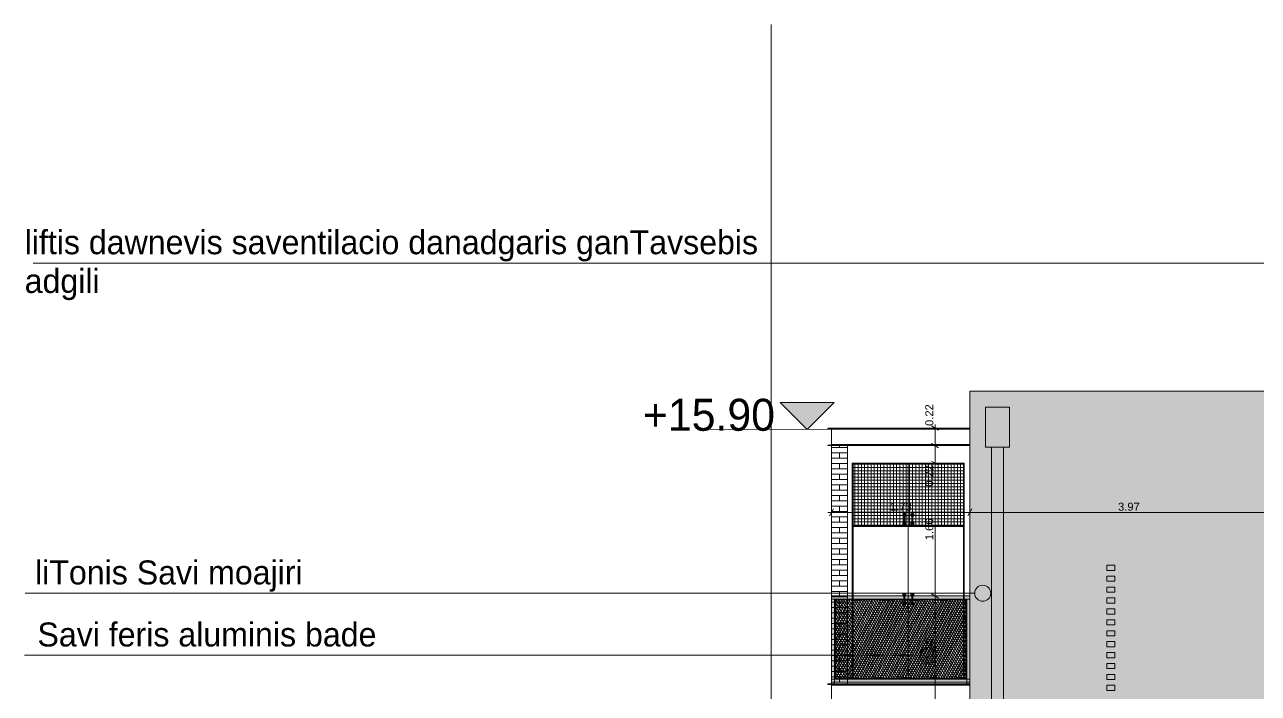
# Model space of a CAD drawing. Header units: millimetres. Extents: x 475206255 to 476720147, y 4620882299 to 4621447368.
# Drawn here: x 475412559 to 475427976, y 4621093129 to 4621101491 of the extents above; entities that cross this region are included whole.
import ezdxf

# ---------------------------------------------------------------- set-up
doc = ezdxf.new("R2010")
doc.units = ezdxf.units.MM
doc.header["$MEASUREMENT"] = 0
doc.set_wipeout_variables(frame=1)
doc.linetypes.add('Wipeout_Contour', pattern=[1000, 0, -1000])
for name, color, linetype, lineweight in [('0_Pen_No__1_Pen_No__250', 7, 'Continuous', 0), ('0_Pen_No__250_Pen_No__142', 142, 'Continuous', 0), ('Annotation - Text_Pen_No__7_Pen_No__7_Pen_No__142', 142, 'Continuous', 0), ('Dimensioning - General_Pen_No__142', 142, 'Continuous', 0), ('New_2D Drafting - General_Pen_No__250', 7, 'Continuous', 0), ('New_2D Drafting - General_Pen_No__30_Pen_No__9_Pen_No__9_Pen_No__253', 252, 'Continuous', 0), ('New_2D Drafting - General_Pen_No__30_Pen_No__9_Pen_No__9_Pen_No__255', 255, 'Continuous', 0), ('New_2D Drafting - General_Pen_No__30_Pen_No__9_Pen_No__9_Pen_No__7', 7, 'Continuous', 0), ('New_2D Drafting - General_Pen_No__4', 7, 'Continuous', 0), ('New_2D Drafting - General_Pen_No__7', 7, 'Continuous', 0), ('New_reg_nak_Pen_No__7', 7, 'Continuous', 0), ('New_Structural - Bearing_Pen_No__1', 1, 'Continuous', 0), ('New_Structural - Bearing_Pen_No__250', 7, 'Continuous', 0), ('Structural - Bearing_Pen_No__7', 7, 'Continuous', 0), ('zoma_Pen_No__1_Pen_No__142', 142, 'Continuous', 0), ('zoma_Pen_No__5_Pen_No__142', 142, 'Continuous', 0)]:
    doc.layers.add(name, color=color, linetype=linetype, lineweight=lineweight)
for name, color, linetype in [('Dimensioning - General', 7, 'Continuous'), ('New_2D Drafting - General_Pen_No__30_Pen_No__9_Pen_No__9', 7, 'Continuous'), ('zoma_Pen_No__5', 7, 'Continuous')]:
    doc.layers.add(name, color=color, linetype=linetype)
doc.layers.add('New_2D Drafting - General_Pen_No__254', color=7, linetype='Continuous', lineweight=0, true_color=0xcccccc)
doc.layers.add('New_2D Drafting - General_Pen_No__30_Pen_No__9_Pen_No__9_Pen_No__254', color=7, linetype='Continuous', lineweight=0, true_color=0xcccccc)
doc.styles.add('GENERATED_STYLE_2', font='arial.ttf')
doc.styles.add('GENERATED_STYLE_4', font='ACADMTAV.TTF')
doc.dimstyles.new('GENERATED_STYLE__1', dxfattribs={"dimtxt": 100, "dimasz": 68.640772, "dimexe": 0.18, "dimexo": 0.0625, "dimgap": 0, "dimtad": 1, "dimlfac": 0.001, "dimzin": 0, "dimdsep": 46, "dimtxsty": 'GENERATED_STYLE_2', "dimblk": 'ARROWHEAD_2', "dimblk1": 'ARROWHEAD_2', "dimblk2": 'ARROWHEAD_2', "dimcen": 0.09, "dimse1": 1, "dimse2": 1, "dimclrd": 142, "dimclre": 142, "dimclrt": 142, "dimadec": 0, "dimazin": 0, "dimtfac": 1, "dimtdec": 4, "dimtmove": 0, "dimatfit": 3, "dimfxl": 1, "dimtolj": 1, "dimtzin": 0, "dimarcsym": 0})
doc.dimstyles.new('GENERATED_STYLE__18', dxfattribs={"dimtxt": 100, "dimasz": 68.640772, "dimexe": 0.18, "dimexo": 0.0625, "dimgap": 0, "dimtad": 1, "dimtih": 1, "dimtoh": 1, "dimlfac": 0.001, "dimzin": 0, "dimdsep": 46, "dimtxsty": 'GENERATED_STYLE_2', "dimblk": 'ARROWHEAD_2', "dimblk1": 'ARROWHEAD_2', "dimblk2": 'ARROWHEAD_2', "dimcen": 0.09, "dimse1": 1, "dimse2": 1, "dimclrd": 142, "dimclre": 142, "dimclrt": 142, "dimadec": 0, "dimazin": 0, "dimtfac": 1, "dimtdec": 4, "dimtmove": 0, "dimatfit": 3, "dimfxl": 1, "dimtolj": 1, "dimtzin": 0, "dimarcsym": 0})

# ---------------------------------------------------------------- blocks, each defined once
blk = doc.blocks.new('Line_23', base_point=(475435412, 4621098509))
at = {"layer": 'zoma_Pen_No__5_Pen_No__142', "color": 142, "linetype": 'Continuous', "lineweight": 0}
blk.add_line((475435312, 4621098509), (475412667, 4621098509), dxfattribs=at)
blk = doc.blocks.new('Line_24', base_point=(475424532, 4621094381))
at = {"layer": 'zoma_Pen_No__5_Pen_No__142', "linetype": 'Continuous', "lineweight": 0}
blk.add_hatch(color=142, dxfattribs=at).paths.add_polyline_path([(475424432, 4621094381), (475424439, 4621094343), (475424461, 4621094310), (475424493, 4621094289), (475424532, 4621094281), (475424570, 4621094289), (475424602, 4621094310), (475424624, 4621094343), (475424632, 4621094381), (475424624, 4621094419), (475424602, 4621094452), (475424570, 4621094474), (475424532, 4621094481), (475424493, 4621094474), (475424461, 4621094452), (475424439, 4621094419)])
at = {"layer": 'zoma_Pen_No__5_Pen_No__142', "color": 142, "linetype": 'Continuous', "lineweight": 0}
blk.add_line((475424432, 4621094381), (475412565, 4621094381), dxfattribs=at)
blk.add_circle((475424532, 4621094381), 100, dxfattribs=at)
blk = doc.blocks.new('Line_25', base_point=(475423853, 4621093605))
at = {"layer": 'zoma_Pen_No__5_Pen_No__142', "linetype": 'Continuous', "lineweight": 0}
blk.add_hatch(color=142, dxfattribs=at).paths.add_polyline_path([(475423753, 4621093605), (475423760, 4621093566), (475423782, 4621093534), (475423814, 4621093512), (475423853, 4621093505), (475423891, 4621093512), (475423923, 4621093534), (475423945, 4621093566), (475423953, 4621093605), (475423945, 4621093643), (475423923, 4621093675), (475423891, 4621093697), (475423853, 4621093705), (475423814, 4621093697), (475423782, 4621093675), (475423760, 4621093643)])
at = {"layer": 'zoma_Pen_No__5_Pen_No__142', "color": 142, "linetype": 'Continuous', "lineweight": 0}
blk.add_line((475423753, 4621093605), (475412559, 4621093605), dxfattribs=at)
blk.add_circle((475423853, 4621093605), 100, dxfattribs=at)
blk = doc.blocks.new('*D2088', base_point=(475826096, 4621095193))
at = {"layer": 'Dimensioning - General_Pen_No__142', "color": 142, "linetype": 'Continuous', "lineweight": 0, "transparency": 16777216}
for p, q in [((475424371, 4621095460), (475424371, 4621095325)), ((475428342, 4621095460), (475428342, 4621095325)), ((475424345, 4621095347), (475424397, 4621095438)), ((475428342, 4621095392), (475424371, 4621095392)), ((475428316, 4621095347), (475428368, 4621095438))]:
    blk.add_line(p, q, dxfattribs=at)
at = {"layer": 'Dimensioning - General_Pen_No__142', "color": 142, "lineweight": 0, "transparency": 16777216, "insert": (475426223, 4621095412), "char_height": 100, "attachment_point": 7, "style": 'GENERATED_STYLE_2'}
blk.add_mtext('\\A1;{\\pql;\\fArial|b0|i0|c204|p0;\\W1.000000;3.97}', dxfattribs=at)
blk = doc.blocks.new('ARROWHEAD_2')
at = {"color": 0, "linetype": 'Continuous', "lineweight": 0}
for p, q in [((0, 0), (-1, 0)), ((-0.38, -0.66), (0.38, 0.66))]:
    blk.add_line(p, q, dxfattribs=at)
blk = doc.blocks.new('*D2089', base_point=(475826096, 4621095193))
at = {"layer": 'Dimensioning - General_Pen_No__142', "color": 142, "linetype": 'Continuous', "lineweight": 0, "transparency": 16777216}
for p, q in [((475422642, 4621095460), (475422642, 4621095325)), ((475424371, 4621095460), (475424371, 4621095325)), ((475422642, 4621095392), (475422598, 4621095392)), ((475422668, 4621095438), (475422616, 4621095347)), ((475424371, 4621095392), (475422642, 4621095392)), ((475424345, 4621095347), (475424397, 4621095438))]:
    blk.add_line(p, q, dxfattribs=at)
at = {"layer": 'Dimensioning - General_Pen_No__142', "color": 142, "lineweight": 0, "transparency": 16777216, "insert": (475423373, 4621095412), "char_height": 100, "attachment_point": 7, "style": 'GENERATED_STYLE_2'}
blk.add_mtext('\\A1;{\\pql;\\fArial|b0|i0|c204|p0;\\W1.000000;1.73}', dxfattribs=at)
blk = doc.blocks.new('*D2096', base_point=(475826096, 4621095193))
at = {"layer": 'Dimensioning - General_Pen_No__142', "color": 142, "linetype": 'Continuous', "lineweight": 0, "transparency": 16777216}
for p, q in [((475424397, 4621084968), (475424345, 4621084878)), ((475424371, 4621084991), (475424371, 4621084856)), ((475428316, 4621084878), (475428368, 4621084968)), ((475428342, 4621084991), (475428342, 4621084856)), ((475424371, 4621084923), (475424327, 4621084923)), ((475428342, 4621084923), (475424371, 4621084923))]:
    blk.add_line(p, q, dxfattribs=at)
at = {"layer": 'Dimensioning - General_Pen_No__142', "color": 142, "lineweight": 0, "transparency": 16777216, "insert": (475426223, 4621084943), "char_height": 100, "attachment_point": 7, "style": 'GENERATED_STYLE_2'}
blk.add_mtext('\\A1;{\\pql;\\fArial|b0|i0|c204|p0;\\W1.000000;3.97}', dxfattribs=at)
blk = doc.blocks.new('*D2120', base_point=(475826096, 4621095193))
at = {"layer": 'Dimensioning - General_Pen_No__142', "color": 142, "linetype": 'Continuous', "lineweight": 0, "transparency": 16777216}
for p, q in [((475423891, 4621094373), (475423981, 4621094321)), ((475424004, 4621094347), (475423868, 4621094347)), ((475423936, 4621093027), (475423936, 4621094347)), ((475424004, 4621093027), (475423868, 4621093027)), ((475423891, 4621093053), (475423981, 4621093001))]:
    blk.add_line(p, q, dxfattribs=at)
at = {"layer": 'Dimensioning - General_Pen_No__142', "color": 142, "lineweight": 0, "transparency": 16777216, "insert": (475423916, 4621093554), "char_height": 100, "attachment_point": 7, "rotation": 90, "style": 'GENERATED_STYLE_2'}
blk.add_mtext('\\A1;{\\pql;\\fArial|b0|i0|c204|p0;\\W1.000000;1.32}', dxfattribs=at)
blk = doc.blocks.new('*D2121', base_point=(475826096, 4621095193))
at = {"layer": 'Dimensioning - General_Pen_No__142', "color": 142, "linetype": 'Continuous', "lineweight": 0, "transparency": 16777216}
for p, q in [((475423891, 4621096033), (475423981, 4621095981)), ((475423936, 4621094347), (475423936, 4621096007)), ((475423891, 4621094373), (475423981, 4621094321)), ((475424004, 4621094347), (475423868, 4621094347))]:
    blk.add_line(p, q, dxfattribs=at)
at = {"layer": 'Dimensioning - General_Pen_No__142', "color": 142, "lineweight": 0, "transparency": 16777216, "char_height": 100, "attachment_point": 7, "rotation": 90, "style": 'GENERATED_STYLE_2'}
for s, insert in [('\\A1;{\\pql;\\fArial|b0|i0|c204|p0;\\W1.000000;0.22}', (475423916, 4621095714)), ('\\A1;{\\pql;\\fArial|b0|i0|c204|p0;\\W1.000000;1.66}', (475423916, 4621095044))]:
    blk.add_mtext(s, dxfattribs=dict(at, insert=insert))
blk = doc.blocks.new('*D2122', base_point=(475826096, 4621095193))
at = {"layer": 'Dimensioning - General_Pen_No__142', "color": 142, "linetype": 'Continuous', "lineweight": 0, "transparency": 16777216}
for p, q in [((475424004, 4621096227), (475423868, 4621096227)), ((475423891, 4621096253), (475423981, 4621096201)), ((475423936, 4621096007), (475423936, 4621096227)), ((475424004, 4621096007), (475423868, 4621096007)), ((475423891, 4621096033), (475423981, 4621095981)), ((475423936, 4621094347), (475423936, 4621096007))]:
    blk.add_line(p, q, dxfattribs=at)
blk = doc.blocks.new('*D2123', base_point=(475826096, 4621095193))
at = {"layer": 'Dimensioning - General_Pen_No__142', "color": 142, "linetype": 'Continuous', "lineweight": 0, "transparency": 16777216}
for p, q in [((475424004, 4621096447), (475423868, 4621096447)), ((475423981, 4621096421), (475423891, 4621096473)), ((475423936, 4621096447), (475423936, 4621096491)), ((475423936, 4621096227), (475423936, 4621096447)), ((475424004, 4621096227), (475423868, 4621096227)), ((475423891, 4621096253), (475423981, 4621096201))]:
    blk.add_line(p, q, dxfattribs=at)
at = {"layer": 'Dimensioning - General_Pen_No__142', "color": 142, "lineweight": 0, "transparency": 16777216, "insert": (475423916, 4621096473), "char_height": 100, "attachment_point": 7, "rotation": 90, "style": 'GENERATED_STYLE_2'}
blk.add_mtext('\\A1;{\\pql;\\fArial|b0|i0|c204|p0;\\W1.000000;0.22}', dxfattribs=at)

msp = doc.modelspace()

# ---------------------------------------------------------------- hatches: boundary and pattern name
at = {"layer": '0_Pen_No__250_Pen_No__142', "linetype": 'Continuous', "lineweight": 0}
msp.add_hatch(color=142, dxfattribs=at).paths.add_polyline_path([(475422338.28, 4621096430.53), (475422000.751, 4621096768.224), (475422675.973, 4621096768.059)])
at = {"layer": 'New_2D Drafting - General_Pen_No__254', "linetype": 'Continuous', "lineweight": 0, "true_color": 0xcccccc}
h = msp.add_hatch(dxfattribs=at)
h.set_pattern_fill('GRID_100X100', color=254, style=0, pattern_type=2)
h.set_pattern_definition([(0, (475826095.757, 4621095193.19), (0, 40), []), (90, (475826095.757, 4621095193.19), (-40, 0), [])])
h.paths.add_polyline_path([(475424301.681, 4621095227.057), (475422901.681, 4621095227.057), (475422901.681, 4621096007.057), (475424301.681, 4621096007.057)])
at = {"layer": 'New_2D Drafting - General_Pen_No__30_Pen_No__9_Pen_No__9_Pen_No__254', "linetype": 'Continuous', "lineweight": 0, "true_color": 0xcccccc}
h = msp.add_hatch(dxfattribs=at)
h.set_pattern_fill('BRICK___RUNNING_BOND', color=254, style=0, pattern_type=2)
h.set_pattern_definition([(0, (475432041.68, 4621091916.26), (0, 66.64), []), (90, (475432041.68, 4621091916.26), (-244.8, 0), [66.64, -66.64]), (90, (475432164.08, 4621091982.9), (-244.8, 0), [66.64, -66.64])])
h.paths.add_polyline_path([(475424371.373, 4621096906.641), (475439711.81, 4621096906.638), (475439711.82, 4621083607.048), (475424371.373, 4621083607.048)])
h.paths.add_polyline_path([(475429041.371, 4621086207.044), (475430641.371, 4621086207.044), (475430641.371, 4621084607.044), (475429041.371, 4621084607.044)], flags=0)
h.paths.add_polyline_path([(475428342.137, 4621092607.044), (475428342.137, 4621091007.044), (475429242.137, 4621091007.044), (475429242.137, 4621092607.044)], flags=0)
h.paths.add_polyline_path([(475428342.137, 4621094207.044), (475428342.137, 4621095807.045), (475429242.137, 4621095807.045), (475429242.137, 4621094207.044)], flags=0)
h.paths.add_polyline_path([(475428342.137, 4621089407.044), (475428342.137, 4621087807.044), (475429242.137, 4621087807.044), (475429242.137, 4621089407.044)], flags=0)
h.paths.add_polyline_path([(475435231.675, 4621093027.05), (475435231.675, 4621090047.084), (475433591.204, 4621090047.084), (475433591.204, 4621090607.044), (475434991.204, 4621090607.044), (475434991.204, 4621092607.044), (475432691.204, 4621092607.044), (475432691.204, 4621090047.084), (475431441.676, 4621090047.084), (475431441.676, 4621089827.05), (475435231.675, 4621089827.05), (475435231.675, 4621086847.05), (475433591.204, 4621086847.05), (475433591.204, 4621087407.044), (475434991.204, 4621087407.044), (475434991.204, 4621089407.044), (475433591.204, 4621089407.044), (475432691.204, 4621089407.044), (475432691.204, 4621086847.05), (475431441.676, 4621086847.05), (475431441.676, 4621086627.05), (475436041.675, 4621086627.05), (475436041.675, 4621086847.05), (475436041.675, 4621089827.05), (475436041.675, 4621090047.084), (475436041.675, 4621096447.05), (475435231.675, 4621096447.05), (475431441.676, 4621096447.05), (475431441.676, 4621096227.05), (475435231.675, 4621096227.05), (475435231.675, 4621093247.084), (475433591.204, 4621093247.084), (475433591.204, 4621093807.044), (475434991.204, 4621093807.044), (475434991.204, 4621095807.044), (475432691.204, 4621095807.044), (475432691.204, 4621093807.044), (475432691.204, 4621093247.084), (475431441.676, 4621093247.084), (475431441.676, 4621093027.05)], flags=0)
h.paths.add_polyline_path([(475434441.816, 4621084607.045), (475434441.816, 4621086207.044), (475432841.816, 4621086207.044), (475432841.816, 4621084607.045)], flags=0)
at = {"layer": 'New_2D Drafting - General_Pen_No__30_Pen_No__9_Pen_No__9_Pen_No__255', "linetype": 'Continuous', "lineweight": 0}
for points in [[(475424566.811, 4621096207.07), (475424866.811, 4621096207.07), (475424866.811, 4621096707.07), (475424566.811, 4621096707.07)], [(475424791.811, 4621081469.989), (475424641.811, 4621081448.515), (475424641.811, 4621096207.07), (475424791.811, 4621096207.07)], [(475424331.367, 4621093307.057), (475424321.367, 4621093317.057), (475424321.367, 4621094297.058), (475424331.367, 4621094307.058)], [(475424331.367, 4621093247.057), (475424371.373, 4621093247.057), (475424371.373, 4621094307.058), (475424331.367, 4621094307.058)]]:
    msp.add_hatch(color=255, dxfattribs=at).paths.add_polyline_path(points)

# ---------------------------------------------------------------- linework, layer by layer
at = {"layer": '0_Pen_No__1_Pen_No__250', "color": 7, "linetype": 'Continuous', "lineweight": 0, "flags": 128}
for points in [[(475422338.28, 4621096430.53), (475422000.751, 4621096768.224), (475422338.362, 4621096768.141)], [(475422338.28, 4621096430.53), (475422675.973, 4621096768.059), (475422338.362, 4621096768.141)], [(475421075.891, 4621096430.838), (475422675.891, 4621096430.448)]]:
    msp.add_lwpolyline(points, dxfattribs=at)
at = {"layer": '0_Pen_No__250_Pen_No__142', "color": 142, "linetype": 'Continuous', "lineweight": 0, "flags": 128}
msp.add_lwpolyline([(475422338.28, 4621096430.53), (475422000.751, 4621096768.224), (475422675.973, 4621096768.059)], close=True, dxfattribs=at)
at = {"layer": 'New_2D Drafting - General_Pen_No__250', "color": 7, "linetype": 'Continuous', "lineweight": 0, "flags": 128}
msp.add_lwpolyline([(475424301.681, 4621095227.057), (475422901.681, 4621095227.057), (475422901.681, 4621096007.057), (475424301.681, 4621096007.057)], close=True, dxfattribs=at)
at = {"layer": 'New_2D Drafting - General_Pen_No__30_Pen_No__9_Pen_No__9_Pen_No__7', "color": 7, "linetype": 'Continuous', "lineweight": 0, "flags": 128}
for points in [[(475424371.373, 4621096906.641), (475439711.81, 4621096906.638), (475439711.82, 4621083607.048), (475424371.373, 4621083607.048)], [(475424566.811, 4621096207.07), (475424866.811, 4621096207.07), (475424866.811, 4621096707.07), (475424566.811, 4621096707.07)], [(475424791.811, 4621081469.989), (475424641.811, 4621081448.515), (475424641.811, 4621096207.07), (475424791.811, 4621096207.07)], [(475424331.367, 4621093307.057), (475424321.367, 4621093317.057), (475424321.367, 4621094297.058), (475424331.367, 4621094307.058)], [(475424331.367, 4621093247.057), (475424371.373, 4621093247.057), (475424371.373, 4621094307.058), (475424331.367, 4621094307.058)]]:
    msp.add_lwpolyline(points, close=True, dxfattribs=at)
at = {"layer": 'New_reg_nak_Pen_No__7', "color": 7, "linetype": 'Continuous', "lineweight": 0}
msp.add_line((475422641.424, 4621096447.057), (475422595.098, 4621096447.057), dxfattribs=at)
at = {"layer": 'New_Structural - Bearing_Pen_No__1', "color": 1, "linetype": 'Continuous', "lineweight": 0}
msp.add_line((475421889.918, 4621101491.2), (475421889.918, 4621074759.874), dxfattribs=at)
at = {"layer": 'New_Structural - Bearing_Pen_No__250', "color": 7, "linetype": 'Continuous', "lineweight": 0}
for p, q in [((475423601.681, 4621096007.057), (475424301.681, 4621096007.057)), ((475423601.681, 4621095227.057), (475423601.681, 4621095995.057)), ((475424289.681, 4621095995.057), (475424289.681, 4621095227.057)), ((475424301.681, 4621096007.057), (475424301.681, 4621095227.057)), ((475423531.681, 4621095362.057), (475423534.36, 4621095372.057)), ((475423534.36, 4621095352.057), (475423531.681, 4621095362.057)), ((475423534.36, 4621095372.057), (475423541.681, 4621095379.377)), ((475423541.681, 4621095344.736), (475423534.36, 4621095352.057)), ((475423541.681, 4621095379.377), (475423551.681, 4621095382.057)), ((475423544.681, 4621095343.932), (475423541.681, 4621095344.736)), ((475423544.681, 4621095362.057), (475423545.619, 4621095365.557)), ((475423544.681, 4621095362.057), (475423544.681, 4621095358.038)), ((475423544.681, 4621095358.038), (475423544.681, 4621095347.057)), ((475423544.681, 4621095347.057), (475423544.681, 4621095332.057)), ((475423544.681, 4621095282.057), (475423544.681, 4621095332.057)), ((475423545.619, 4621095365.557), (475423548.181, 4621095368.119)), ((475423548.181, 4621095368.119), (475423551.681, 4621095369.057)), ((475423551.681, 4621095382.057), (475423561.681, 4621095379.377)), ((475423551.681, 4621095369.057), (475423555.181, 4621095368.119)), ((475423555.181, 4621095368.119), (475423557.743, 4621095365.557)), ((475423557.743, 4621095365.557), (475423558.681, 4621095362.057)), ((475423558.681, 4621095362.057), (475423558.681, 4621095358.038)), ((475423558.681, 4621095358.038), (475423558.681, 4621095347.057)), ((475423558.681, 4621095347.057), (475423558.681, 4621095332.057)), ((475423561.681, 4621095344.736), (475423558.681, 4621095343.932)), ((475423558.681, 4621095282.057), (475423558.681, 4621095332.057)), ((475423561.681, 4621095379.377), (475423569.001, 4621095372.057)), ((475423569.001, 4621095352.057), (475423561.681, 4621095344.736)), ((475423569.001, 4621095372.057), (475423571.681, 4621095362.057)), ((475423571.681, 4621095362.057), (475423569.001, 4621095352.057)), ((475423634.36, 4621095372.057), (475423631.681, 4621095362.057)), ((475423631.681, 4621095362.057), (475423634.36, 4621095352.057)), ((475423641.681, 4621095379.377), (475423634.36, 4621095372.057)), ((475423634.36, 4621095352.057), (475423641.681, 4621095344.736)), ((475423651.681, 4621095382.057), (475423641.681, 4621095379.377)), ((475423641.681, 4621095344.736), (475423644.681, 4621095343.932)), ((475423645.619, 4621095365.557), (475423644.681, 4621095362.057)), ((475423644.681, 4621095362.057), (475423644.681, 4621095358.038)), ((475423644.681, 4621095358.038), (475423644.681, 4621095347.057)), ((475423644.681, 4621095347.057), (475423644.681, 4621095332.057)), ((475423644.681, 4621095282.057), (475423644.681, 4621095332.057)), ((475423648.181, 4621095368.119), (475423645.619, 4621095365.557)), ((475423651.681, 4621095369.057), (475423648.181, 4621095368.119)), ((475423661.681, 4621095379.377), (475423651.681, 4621095382.057)), ((475423655.181, 4621095368.119), (475423651.681, 4621095369.057)), ((475423657.743, 4621095365.557), (475423655.181, 4621095368.119)), ((475423658.681, 4621095362.057), (475423657.743, 4621095365.557)), ((475423658.681, 4621095362.057), (475423658.681, 4621095358.038)), ((475423658.681, 4621095358.038), (475423658.681, 4621095347.057)), ((475423658.681, 4621095347.057), (475423658.681, 4621095332.057)), ((475423658.681, 4621095343.932), (475423661.681, 4621095344.736)), ((475423658.681, 4621095282.057), (475423658.681, 4621095332.057)), ((475423669.001, 4621095372.057), (475423661.681, 4621095379.377)), ((475423661.681, 4621095344.736), (475423669.001, 4621095352.057)), ((475423671.681, 4621095362.057), (475423669.001, 4621095372.057)), ((475423669.001, 4621095352.057), (475423671.681, 4621095362.057)), ((475423531.681, 4621095252.057), (475423534.36, 4621095262.057)), ((475423534.36, 4621095242.057), (475423531.681, 4621095252.057)), ((475423534.36, 4621095262.057), (475423541.681, 4621095269.377)), ((475423541.681, 4621095234.736), (475423534.36, 4621095242.057)), ((475423541.681, 4621095269.377), (475423544.681, 4621095270.181)), ((475423551.681, 4621095232.057), (475423541.681, 4621095234.736)), ((475423544.681, 4621095267.057), (475423544.681, 4621095282.057)), ((475423544.681, 4621095256.076), (475423544.681, 4621095267.057)), ((475423544.681, 4621095252.057), (475423544.681, 4621095256.076)), ((475423545.619, 4621095248.557), (475423544.681, 4621095252.057)), ((475423548.181, 4621095245.995), (475423545.619, 4621095248.557)), ((475423551.681, 4621095245.057), (475423548.181, 4621095245.995)), ((475423555.181, 4621095245.995), (475423551.681, 4621095245.057)), ((475423561.681, 4621095234.736), (475423551.681, 4621095232.057)), ((475423557.743, 4621095248.557), (475423555.181, 4621095245.995)), ((475423558.681, 4621095252.057), (475423557.743, 4621095248.557)), ((475423558.681, 4621095267.057), (475423558.681, 4621095282.057)), ((475423558.681, 4621095270.181), (475423561.681, 4621095269.377)), ((475423558.681, 4621095256.076), (475423558.681, 4621095267.057)), ((475423558.681, 4621095252.057), (475423558.681, 4621095256.076)), ((475423561.681, 4621095269.377), (475423569.001, 4621095262.057)), ((475423569.001, 4621095242.057), (475423561.681, 4621095234.736)), ((475423569.001, 4621095262.057), (475423571.681, 4621095252.057)), ((475423571.681, 4621095252.057), (475423569.001, 4621095242.057)), ((475423601.681, 4621095227.057), (475424301.681, 4621095227.057)), ((475423601.681, 4621093307.057), (475423601.681, 4621095215.057)), ((475424301.681, 4621095215.057), (475423601.681, 4621095215.057)), ((475423634.36, 4621095262.057), (475423631.681, 4621095252.057)), ((475423631.681, 4621095252.057), (475423634.36, 4621095242.057)), ((475423641.681, 4621095269.377), (475423634.36, 4621095262.057)), ((475423634.36, 4621095242.057), (475423641.681, 4621095234.736)), ((475423644.681, 4621095270.181), (475423641.681, 4621095269.377)), ((475423641.681, 4621095234.736), (475423651.681, 4621095232.057)), ((475423644.681, 4621095267.057), (475423644.681, 4621095282.057)), ((475423644.681, 4621095256.076), (475423644.681, 4621095267.057)), ((475423644.681, 4621095252.057), (475423644.681, 4621095256.076)), ((475423644.681, 4621095252.057), (475423645.619, 4621095248.557)), ((475423645.619, 4621095248.557), (475423648.181, 4621095245.995)), ((475423648.181, 4621095245.995), (475423651.681, 4621095245.057)), ((475423651.681, 4621095245.057), (475423655.181, 4621095245.995)), ((475423651.681, 4621095232.057), (475423661.681, 4621095234.736)), ((475423655.181, 4621095245.995), (475423657.743, 4621095248.557)), ((475423657.743, 4621095248.557), (475423658.681, 4621095252.057)), ((475423658.681, 4621095267.057), (475423658.681, 4621095282.057)), ((475423661.681, 4621095269.377), (475423658.681, 4621095270.181)), ((475423658.681, 4621095256.076), (475423658.681, 4621095267.057)), ((475423658.681, 4621095252.057), (475423658.681, 4621095256.076)), ((475423669.001, 4621095262.057), (475423661.681, 4621095269.377)), ((475423661.681, 4621095234.736), (475423669.001, 4621095242.057)), ((475423671.681, 4621095252.057), (475423669.001, 4621095262.057)), ((475423669.001, 4621095242.057), (475423671.681, 4621095252.057)), ((475424289.681, 4621095227.057), (475424289.681, 4621093307.057)), ((475424289.681, 4621095227.057), (475424301.681, 4621095227.057)), ((475424301.681, 4621095227.057), (475424301.681, 4621093307.057)), ((475426084.569, 4621094731.792), (475426184.241, 4621094731.792)), ((475426084.569, 4621094666.792), (475426084.569, 4621094731.792)), ((475426184.241, 4621094666.792), (475426184.241, 4621094731.792)), ((475426084.569, 4621094666.792), (475426184.241, 4621094666.792)), ((475426084.569, 4621094595.275), (475426184.241, 4621094595.275)), ((475426084.569, 4621094530.275), (475426084.569, 4621094595.275)), ((475426084.569, 4621094530.275), (475426184.241, 4621094530.275)), ((475426184.241, 4621094530.275), (475426184.241, 4621094595.275)), ((475423531.681, 4621094362.057), (475423534.36, 4621094372.057)), ((475423534.36, 4621094372.057), (475423541.681, 4621094379.377)), ((475423541.681, 4621094379.377), (475423551.681, 4621094382.057)), ((475423551.681, 4621094382.057), (475423561.681, 4621094379.377)), ((475423561.681, 4621094379.377), (475423569.001, 4621094372.057)), ((475423569.001, 4621094372.057), (475423571.681, 4621094362.057)), ((475423634.36, 4621094372.057), (475423631.681, 4621094362.057)), ((475423641.681, 4621094379.377), (475423634.36, 4621094372.057)), ((475423651.681, 4621094382.057), (475423641.681, 4621094379.377)), ((475423661.681, 4621094379.377), (475423651.681, 4621094382.057)), ((475423669.001, 4621094372.057), (475423661.681, 4621094379.377)), ((475423671.681, 4621094362.057), (475423669.001, 4621094372.057)), ((475426084.569, 4621094458.758), (475426184.241, 4621094458.758)), ((475426084.569, 4621094393.758), (475426084.569, 4621094458.758)), ((475426084.569, 4621094393.758), (475426184.241, 4621094393.758)), ((475426184.241, 4621094393.758), (475426184.241, 4621094458.758)), ((475423534.36, 4621094352.057), (475423531.681, 4621094362.057)), ((475423531.681, 4621094252.057), (475423534.36, 4621094262.057)), ((475423534.36, 4621094242.057), (475423531.681, 4621094252.057)), ((475423541.681, 4621094344.736), (475423534.36, 4621094352.057)), ((475423534.36, 4621094262.057), (475423541.681, 4621094269.377)), ((475423541.681, 4621094234.736), (475423534.36, 4621094242.057)), ((475423544.681, 4621094343.932), (475423541.681, 4621094344.736)), ((475423541.681, 4621094269.377), (475423544.681, 4621094270.181)), ((475423551.681, 4621094232.057), (475423541.681, 4621094234.736)), ((475423544.681, 4621094362.057), (475423545.619, 4621094365.557)), ((475423544.681, 4621094362.057), (475423544.681, 4621094358.038)), ((475423544.681, 4621094358.038), (475423544.681, 4621094347.057)), ((475423544.681, 4621094347.057), (475423544.681, 4621094332.057)), ((475423544.681, 4621094282.057), (475423544.681, 4621094332.057)), ((475423544.681, 4621094267.057), (475423544.681, 4621094282.057)), ((475423544.681, 4621094256.076), (475423544.681, 4621094267.057)), ((475423544.681, 4621094252.057), (475423544.681, 4621094256.076)), ((475423545.619, 4621094248.557), (475423544.681, 4621094252.057)), ((475423545.619, 4621094365.557), (475423548.181, 4621094368.119)), ((475423548.181, 4621094245.995), (475423545.619, 4621094248.557)), ((475423548.181, 4621094368.119), (475423551.681, 4621094369.057)), ((475423551.681, 4621094245.057), (475423548.181, 4621094245.995)), ((475423551.681, 4621094369.057), (475423555.181, 4621094368.119)), ((475423555.181, 4621094245.995), (475423551.681, 4621094245.057)), ((475423561.681, 4621094234.736), (475423551.681, 4621094232.057)), ((475423555.181, 4621094368.119), (475423557.743, 4621094365.557)), ((475423557.743, 4621094248.557), (475423555.181, 4621094245.995)), ((475423557.743, 4621094365.557), (475423558.681, 4621094362.057)), ((475423558.681, 4621094252.057), (475423557.743, 4621094248.557)), ((475423558.681, 4621094362.057), (475423558.681, 4621094358.038)), ((475423558.681, 4621094358.038), (475423558.681, 4621094347.057)), ((475423558.681, 4621094347.057), (475423558.681, 4621094332.057)), ((475423561.681, 4621094344.736), (475423558.681, 4621094343.932)), ((475423558.681, 4621094282.057), (475423558.681, 4621094332.057)), ((475423558.681, 4621094267.057), (475423558.681, 4621094282.057)), ((475423558.681, 4621094270.181), (475423561.681, 4621094269.377)), ((475423558.681, 4621094256.076), (475423558.681, 4621094267.057)), ((475423558.681, 4621094252.057), (475423558.681, 4621094256.076)), ((475423569.001, 4621094352.057), (475423561.681, 4621094344.736)), ((475423561.681, 4621094269.377), (475423569.001, 4621094262.057)), ((475423569.001, 4621094242.057), (475423561.681, 4621094234.736)), ((475423571.681, 4621094362.057), (475423569.001, 4621094352.057)), ((475423569.001, 4621094262.057), (475423571.681, 4621094252.057)), ((475423571.681, 4621094252.057), (475423569.001, 4621094242.057)), ((475423631.681, 4621094362.057), (475423634.36, 4621094352.057)), ((475423634.36, 4621094262.057), (475423631.681, 4621094252.057)), ((475423631.681, 4621094252.057), (475423634.36, 4621094242.057)), ((475423634.36, 4621094352.057), (475423641.681, 4621094344.736)), ((475423641.681, 4621094269.377), (475423634.36, 4621094262.057)), ((475423634.36, 4621094242.057), (475423641.681, 4621094234.736)), ((475423641.681, 4621094344.736), (475423644.681, 4621094343.932)), ((475423644.681, 4621094270.181), (475423641.681, 4621094269.377)), ((475423641.681, 4621094234.736), (475423651.681, 4621094232.057)), ((475423645.619, 4621094365.557), (475423644.681, 4621094362.057)), ((475423644.681, 4621094362.057), (475423644.681, 4621094358.038)), ((475423644.681, 4621094358.038), (475423644.681, 4621094347.057)), ((475423644.681, 4621094347.057), (475423644.681, 4621094332.057)), ((475423644.681, 4621094282.057), (475423644.681, 4621094332.057)), ((475423644.681, 4621094267.057), (475423644.681, 4621094282.057)), ((475423644.681, 4621094256.076), (475423644.681, 4621094267.057)), ((475423644.681, 4621094252.057), (475423644.681, 4621094256.076)), ((475423644.681, 4621094252.057), (475423645.619, 4621094248.557)), ((475423648.181, 4621094368.119), (475423645.619, 4621094365.557)), ((475423645.619, 4621094248.557), (475423648.181, 4621094245.995)), ((475423651.681, 4621094369.057), (475423648.181, 4621094368.119)), ((475423648.181, 4621094245.995), (475423651.681, 4621094245.057)), ((475423655.181, 4621094368.119), (475423651.681, 4621094369.057)), ((475423651.681, 4621094245.057), (475423655.181, 4621094245.995)), ((475423651.681, 4621094232.057), (475423661.681, 4621094234.736)), ((475423657.743, 4621094365.557), (475423655.181, 4621094368.119)), ((475423655.181, 4621094245.995), (475423657.743, 4621094248.557)), ((475423658.681, 4621094362.057), (475423657.743, 4621094365.557)), ((475423657.743, 4621094248.557), (475423658.681, 4621094252.057)), ((475423658.681, 4621094362.057), (475423658.681, 4621094358.038)), ((475423658.681, 4621094358.038), (475423658.681, 4621094347.057)), ((475423658.681, 4621094347.057), (475423658.681, 4621094332.057)), ((475423658.681, 4621094343.932), (475423661.681, 4621094344.736)), ((475423658.681, 4621094282.057), (475423658.681, 4621094332.057)), ((475423658.681, 4621094267.057), (475423658.681, 4621094282.057)), ((475423661.681, 4621094269.377), (475423658.681, 4621094270.181)), ((475423658.681, 4621094256.076), (475423658.681, 4621094267.057)), ((475423658.681, 4621094252.057), (475423658.681, 4621094256.076)), ((475423661.681, 4621094344.736), (475423669.001, 4621094352.057)), ((475423669.001, 4621094262.057), (475423661.681, 4621094269.377)), ((475423661.681, 4621094234.736), (475423669.001, 4621094242.057)), ((475423669.001, 4621094352.057), (475423671.681, 4621094362.057)), ((475423671.681, 4621094252.057), (475423669.001, 4621094262.057)), ((475423669.001, 4621094242.057), (475423671.681, 4621094252.057)), ((475426084.569, 4621094322.24), (475426184.241, 4621094322.24)), ((475426084.569, 4621094257.24), (475426084.569, 4621094322.24)), ((475426084.569, 4621094257.24), (475426184.241, 4621094257.24)), ((475426184.241, 4621094257.24), (475426184.241, 4621094322.24)), ((475426084.569, 4621094185.723), (475426184.241, 4621094185.723)), ((475426084.569, 4621094120.723), (475426084.569, 4621094185.723)), ((475426084.569, 4621094120.723), (475426184.241, 4621094120.723)), ((475426184.241, 4621094120.723), (475426184.241, 4621094185.723)), ((475426084.569, 4621094049.206), (475426184.241, 4621094049.206)), ((475426084.569, 4621093984.206), (475426084.569, 4621094049.206)), ((475426084.569, 4621093984.206), (475426184.241, 4621093984.206)), ((475426084.569, 4621093912.689), (475426184.241, 4621093912.689)), ((475426084.569, 4621093847.689), (475426084.569, 4621093912.689)), ((475426184.241, 4621093984.206), (475426184.241, 4621094049.206)), ((475426184.241, 4621093847.689), (475426184.241, 4621093912.689)), ((475426084.569, 4621093847.689), (475426184.241, 4621093847.689)), ((475426084.569, 4621093776.171), (475426184.241, 4621093776.171)), ((475426084.569, 4621093711.171), (475426084.569, 4621093776.171)), ((475426184.241, 4621093711.171), (475426184.241, 4621093776.171)), ((475426084.569, 4621093711.171), (475426184.241, 4621093711.171)), ((475426084.569, 4621093639.654), (475426184.241, 4621093639.654)), ((475426084.569, 4621093574.654), (475426084.569, 4621093639.654)), ((475426184.241, 4621093574.654), (475426184.241, 4621093639.654)), ((475426084.569, 4621093574.654), (475426184.241, 4621093574.654)), ((475426084.569, 4621093503.137), (475426184.241, 4621093503.137)), ((475426084.569, 4621093438.137), (475426084.569, 4621093503.137)), ((475426184.241, 4621093438.137), (475426184.241, 4621093503.137)), ((475424289.681, 4621093307.057), (475424301.681, 4621093307.057)), ((475426084.569, 4621093438.137), (475426184.241, 4621093438.137)), ((475426084.569, 4621093366.619), (475426184.241, 4621093366.619)), ((475426084.569, 4621093301.619), (475426084.569, 4621093366.619)), ((475426084.569, 4621093301.619), (475426184.241, 4621093301.619)), ((475426184.241, 4621093301.619), (475426184.241, 4621093366.619)), ((475426084.569, 4621093230.102), (475426184.241, 4621093230.102)), ((475426084.569, 4621093165.102), (475426084.569, 4621093230.102)), ((475426084.569, 4621093165.102), (475426184.241, 4621093165.102)), ((475426184.241, 4621093165.102), (475426184.241, 4621093230.102))]:
    msp.add_line(p, q, dxfattribs=at)
at = {"layer": 'Structural - Bearing_Pen_No__7', "color": 7, "linetype": 'Continuous', "lineweight": 0}
for p, q in [((475422595.098, 4621096444.632), (475422595.098, 4621096447.127)), ((475424371.373, 4621096447.057), (475422595.098, 4621096447.057)), ((475422595.497, 4621096443.102), (475422595.098, 4621096444.632)), ((475424371.373, 4621096444.562), (475422595.098, 4621096444.562)), ((475422596.635, 4621096441.804), (475422595.497, 4621096443.102)), ((475422598.338, 4621096440.937), (475422596.635, 4621096441.804)), ((475422599.56, 4621096440.677), (475422598.338, 4621096440.937)), ((475422636.961, 4621096436.687), (475422599.56, 4621096440.677)), ((475424371.373, 4621096440.607), (475422599.56, 4621096440.607)), ((475422638.183, 4621096436.428), (475422636.961, 4621096436.687)), ((475424371.373, 4621096436.617), (475422636.961, 4621096436.617)), ((475422639.886, 4621096435.561), (475422638.183, 4621096436.428)), ((475422641.024, 4621096434.263), (475422639.886, 4621096435.561)), ((475422641.424, 4621096432.732), (475422641.024, 4621096434.263)), ((475424371.373, 4621096432.662), (475422641.424, 4621096432.662))]:
    msp.add_line(p, q, dxfattribs=at)

# ---------------------------------------------------------------- block references
at = {"layer": 'zoma_Pen_No__5', "color": 142, "linetype": 'Continuous', "lineweight": 0}
msp.add_blockref('Line_23', (475435411.688, 4621098509.301), dxfattribs=at)

# ---------------------------------------------------------------- texts
at = {"layer": 'Annotation - Text_Pen_No__7_Pen_No__7_Pen_No__142', "color": 142, "linetype": 'Continuous', "lineweight": 0, "insert": (475412559.163, 4621098920.531), "char_height": 300, "width": 9512.13207, "attachment_point": 1, "line_spacing_factor": 0.969041, "style": 'GENERATED_STYLE_4'}
msp.add_mtext('\\A1;{\\pql;\\fAcadMtavr|b0|i0|c0|p0;\\W1.000000;liftis dawnevis saventilacio danadgaris ganTavsebis adgili}', dxfattribs=at)
at = {"layer": 'Annotation - Text_Pen_No__7_Pen_No__7_Pen_No__142', "color": 142, "linetype": 'Continuous', "lineweight": 0, "char_height": 300, "attachment_point": 1, "style": 'GENERATED_STYLE_4'}
for s, insert in [('\\A1;{\\pql;\\fAcadMtavr|b0|i0|c0|p0;\\W1.000000;liTonis Savi moajiri}', (475412688.827, 4621094791.064)), ('\\A1;{\\pql;\\fAcadMtavr|b0|i0|c0|p0;\\W1.000000;Savi feris aluminis \\fAcadMtavr|b0|i0|c0|p0;\\W1.000000;bade}', (475412718.501, 4621094015.433))]:
    msp.add_mtext(s, dxfattribs=dict(at, insert=insert))
at = {"layer": 'zoma_Pen_No__1_Pen_No__142', "color": 142, "linetype": 'Continuous', "lineweight": 0, "insert": (475421935.965, 4621096406.983), "char_height": 400, "attachment_point": 9, "rotation": 359.9860128, "style": 'GENERATED_STYLE_4'}
msp.add_mtext('\\A1;{\\pqr;\\fAcadMtavr|b0|i0|c0|p0;\\W1.000000;+1\\fAcadMtavr|b0|i0|c0|p0;\\W1.000000;5\\fAcadMtavr|b0|i0|c0|p0;\\W1.000000;.90}', dxfattribs=at)

# ---------------------------------------------------------------- dimensions: what is measured, and where the dimension line sits
at = {"layer": 'Dimensioning - General', "color": 142, "linetype": 'Continuous', "lineweight": 0}
for base, p1, p2, picture, middle in [((475423935.921, 4621096447.05), (475431395.349, 4621096227.05), (475431395.349, 4621096447.05), '*D2123', (475423865.921, 4621096602.61)), ((475423935.921, 4621096227.05), (475424301.68, 4621096007.057), (475431395.349, 4621096227.05), '*D2122', (475423865.921, 4621095843.493)), ((475423935.921, 4621096007.057), (475431441.674, 4621094347.077), (475424301.68, 4621096007.057), '*D2121', (475423865.921, 4621095173.065)), ((475423935.921, 4621094347.077), (475431395.349, 4621093027.05), (475431441.674, 4621094347.077), '*D2120', (475423865.921, 4621093683.062))]:
    dim = msp.add_linear_dim(base=base, p1=p1, p2=p2, angle=90, dimstyle='GENERATED_STYLE__1', dxfattribs=at)
    dim.commit()
    dim.dimension.update_dxf_attribs({"geometry": picture, "text_midpoint": middle, "dimtype": 160, "text_rotation": 90})
for base, picture, middle in [((475424371.372, 4621084923.247), '*D2096', (475426352.752, 4621084993.247)), ((475424371.372, 4621095392.367), '*D2088', (475426352.752, 4621095462.367))]:
    dim = msp.add_linear_dim(base=base, p1=(475428342.136, 4621095807.044), p2=(475424371.372, 4621096152.619), angle=180, dimstyle='GENERATED_STYLE__18', dxfattribs=at)
    dim.commit()
    dim.dimension.update_dxf_attribs({"geometry": picture, "text_midpoint": middle, "dimtype": 160})

# ---------------------------------------------------------------- next in the draw order: wipeouts: each hides what was drawn before it
at = {"color": 254, "linetype": 'Wipeout_Contour', "lineweight": 0, "ltscale": 18581945367.31298}
msp.add_wipeout([(475422641.681, 4621096227.046), (475422841.681, 4621096227.046), (475422841.681, 4621093247.057), (475422641.681, 4621093247.057)], dxfattribs=at).dxf.layer = 'New_2D Drafting - General_Pen_No__30_Pen_No__9_Pen_No__9'

# ---------------------------------------------------------------- next in the draw order: hatches: boundary and pattern name
at = {"layer": 'New_2D Drafting - General_Pen_No__30_Pen_No__9_Pen_No__9_Pen_No__253', "linetype": 'Continuous', "lineweight": 0}
h = msp.add_hatch(dxfattribs=at)
h.set_pattern_fill('BRICK___RUNNING_BOND', color=252, style=0, pattern_type=2)
h.set_pattern_definition([(0, (475422741.68, 4621094737.08), (0, 66.64), []), (90, (475422741.68, 4621094737.08), (-244.8, 0), [66.64, -66.64]), (90, (475422864.08, 4621094803.72), (-244.8, 0), [66.64, -66.64])])
h.paths.add_polyline_path([(475422641.681, 4621096227.046), (475422841.681, 4621096227.046), (475422841.681, 4621093247.057), (475422641.681, 4621093247.057)])
at = {"layer": 'New_2D Drafting - General_Pen_No__30_Pen_No__9_Pen_No__9_Pen_No__255', "linetype": 'Continuous', "lineweight": 0}
for points in [[(475422641.681, 4621094347.058), (475422641.681, 4621094307.058), (475424371.373, 4621094307.058), (475424371.373, 4621094347.058)], [(475422641.681, 4621093247.057), (475422681.687, 4621093247.057), (475422681.687, 4621094307.058), (475422641.681, 4621094307.058)], [(475422691.687, 4621093317.057), (475422681.687, 4621093307.057), (475422681.687, 4621094307.058), (475422691.687, 4621094297.058)], [(475422691.687, 4621094297.058), (475422681.687, 4621094307.058), (475424331.367, 4621094307.058), (475424321.367, 4621094297.058)], [(475422641.681, 4621093307.057), (475422641.681, 4621093267.057), (475424371.373, 4621093267.057), (475424371.373, 4621093307.057)], [(475422681.687, 4621093307.057), (475422691.687, 4621093317.057), (475424321.367, 4621093317.057), (475424331.367, 4621093307.057)]]:
    msp.add_hatch(color=255, dxfattribs=at).paths.add_polyline_path(points)
at = {"layer": 'New_2D Drafting - General_Pen_No__7', "linetype": 'Continuous', "lineweight": 0}
h = msp.add_hatch(dxfattribs=at)
h.set_pattern_fill('BATT_INSULATION', style=0, pattern_type=2)
h.set_pattern_definition([(60, (475826095.757, 4621095193.19), (-25.9807621, 15), []), (124.306619, (475826095.757, 4621095193.19), (23.8156986, 11.25), [])])
h.paths.add_polyline_path([(475424321.367, 4621094297.058), (475422691.687, 4621094297.058), (475422691.687, 4621093317.057), (475424321.367, 4621093317.057)])

# ---------------------------------------------------------------- next in the draw order: linework, layer by layer
at = {"layer": 'New_2D Drafting - General_Pen_No__30_Pen_No__9_Pen_No__9_Pen_No__7', "color": 7, "linetype": 'Continuous', "lineweight": 0, "flags": 128}
for points in [[(475422641.681, 4621096227.046), (475422841.681, 4621096227.046), (475422841.681, 4621093247.057), (475422641.681, 4621093247.057)], [(475422641.681, 4621094347.058), (475422641.681, 4621094307.058), (475424371.373, 4621094307.058), (475424371.373, 4621094347.058)], [(475422641.681, 4621093247.057), (475422681.687, 4621093247.057), (475422681.687, 4621094307.058), (475422641.681, 4621094307.058)], [(475422691.687, 4621093317.057), (475422681.687, 4621093307.057), (475422681.687, 4621094307.058), (475422691.687, 4621094297.058)], [(475422691.687, 4621094297.058), (475422681.687, 4621094307.058), (475424331.367, 4621094307.058), (475424321.367, 4621094297.058)], [(475422641.681, 4621093307.057), (475422641.681, 4621093267.057), (475424371.373, 4621093267.057), (475424371.373, 4621093307.057)], [(475422681.687, 4621093307.057), (475422691.687, 4621093317.057), (475424321.367, 4621093317.057), (475424331.367, 4621093307.057)]]:
    msp.add_lwpolyline(points, close=True, dxfattribs=at)
at = {"layer": 'New_2D Drafting - General_Pen_No__4', "color": 7, "linetype": 'Continuous', "lineweight": 0, "flags": 128}
msp.add_lwpolyline([(475424321.367, 4621094297.058), (475422691.687, 4621094297.058), (475422691.687, 4621093317.057), (475424321.367, 4621093317.057)], close=True, dxfattribs=at)
at = {"layer": 'New_reg_nak_Pen_No__7', "color": 7, "linetype": 'Continuous', "lineweight": 0}
for p, q in [((475422641.423, 4621096227.057), (475422595.097, 4621096227.057)), ((475422641.424, 4621093247.057), (475422595.098, 4621093247.057))]:
    msp.add_line(p, q, dxfattribs=at)
at = {"layer": 'New_Structural - Bearing_Pen_No__250', "color": 7, "linetype": 'Continuous', "lineweight": 0}
for p, q in [((475423601.681, 4621096007.057), (475422901.681, 4621096007.057)), ((475422901.681, 4621096007.057), (475422901.681, 4621095227.057)), ((475422913.681, 4621095995.057), (475424289.681, 4621095995.057)), ((475422913.681, 4621095227.057), (475422913.681, 4621095995.057)), ((475423601.681, 4621095227.057), (475422901.681, 4621095227.057)), ((475422901.681, 4621095227.057), (475422901.681, 4621093307.057)), ((475422901.681, 4621095215.057), (475423601.681, 4621095215.057)), ((475422913.681, 4621093307.057), (475422913.681, 4621095227.057)), ((475422901.681, 4621093307.057), (475422913.681, 4621093307.057))]:
    msp.add_line(p, q, dxfattribs=at)
at = {"layer": 'Structural - Bearing_Pen_No__7', "color": 7, "linetype": 'Continuous', "lineweight": 0}
for p, q in [((475422641.423, 4621096241.522), (475422641.424, 4621096432.732)), ((475422595.097, 4621096229.622), (475422595.497, 4621096231.153)), ((475422595.097, 4621096227.127), (475422595.097, 4621096229.622)), ((475424371.371, 4621096229.552), (475422595.098, 4621096229.552)), ((475424371.371, 4621096227.057), (475422595.098, 4621096227.057)), ((475422595.497, 4621096231.153), (475422596.635, 4621096232.451)), ((475422596.635, 4621096232.451), (475422598.338, 4621096233.318)), ((475422598.338, 4621096233.318), (475422599.56, 4621096233.577)), ((475422599.56, 4621096233.577), (475422636.961, 4621096237.567)), ((475424371.371, 4621096233.507), (475422599.56, 4621096233.507)), ((475422636.961, 4621096237.567), (475422638.183, 4621096237.827)), ((475424371.371, 4621096237.497), (475422636.961, 4621096237.497)), ((475422638.183, 4621096237.827), (475422639.886, 4621096238.694)), ((475422639.886, 4621096238.694), (475422641.024, 4621096239.992)), ((475422641.024, 4621096239.992), (475422641.423, 4621096241.522)), ((475424371.371, 4621096241.452), (475422641.424, 4621096241.452)), ((475422595.098, 4621093244.632), (475422595.098, 4621093247.127)), ((475424371.373, 4621093247.057), (475422595.098, 4621093247.057)), ((475422595.497, 4621093243.102), (475422595.098, 4621093244.632)), ((475424371.373, 4621093244.562), (475422595.098, 4621093244.562)), ((475422596.635, 4621093241.804), (475422595.497, 4621093243.102)), ((475422598.338, 4621093240.937), (475422596.635, 4621093241.804)), ((475422599.56, 4621093240.677), (475422598.338, 4621093240.937)), ((475422636.961, 4621093236.687), (475422599.56, 4621093240.677)), ((475424371.373, 4621093240.607), (475422599.56, 4621093240.607)), ((475422638.183, 4621093236.428), (475422636.961, 4621093236.687)), ((475424371.373, 4621093236.617), (475422636.961, 4621093236.617)), ((475422639.886, 4621093235.561), (475422638.183, 4621093236.428)), ((475422641.024, 4621093234.263), (475422639.886, 4621093235.561)), ((475422641.424, 4621093232.732), (475422641.024, 4621093234.263)), ((475422641.423, 4621093041.522), (475422641.424, 4621093232.732)), ((475424371.373, 4621093232.662), (475422641.424, 4621093232.662))]:
    msp.add_line(p, q, dxfattribs=at)

# ---------------------------------------------------------------- next in the draw order: block references
at = {"layer": 'zoma_Pen_No__5', "color": 142, "linetype": 'Continuous', "lineweight": 0}
for name, p in [('Line_24', (475424531.715, 4621094381.184)), ('Line_25', (475423852.699, 4621093604.653))]:
    msp.add_blockref(name, p, dxfattribs=at)

# ---------------------------------------------------------------- next in the draw order: dimensions: what is measured, and where the dimension line sits
at = {"layer": 'Dimensioning - General', "color": 142, "linetype": 'Continuous', "lineweight": 0}
dim = msp.add_linear_dim(base=(475422641.68, 4621095392.367), p1=(475424371.372, 4621096152.619), p2=(475422641.68, 4621096135.556), angle=180, dimstyle='GENERATED_STYLE__18', dxfattribs=at)
dim.commit()
dim.dimension.update_dxf_attribs({"geometry": '*D2089', "text_midpoint": (475423502.524, 4621095462.367), "dimtype": 160})

doc.saveas('drawing.dxf')
